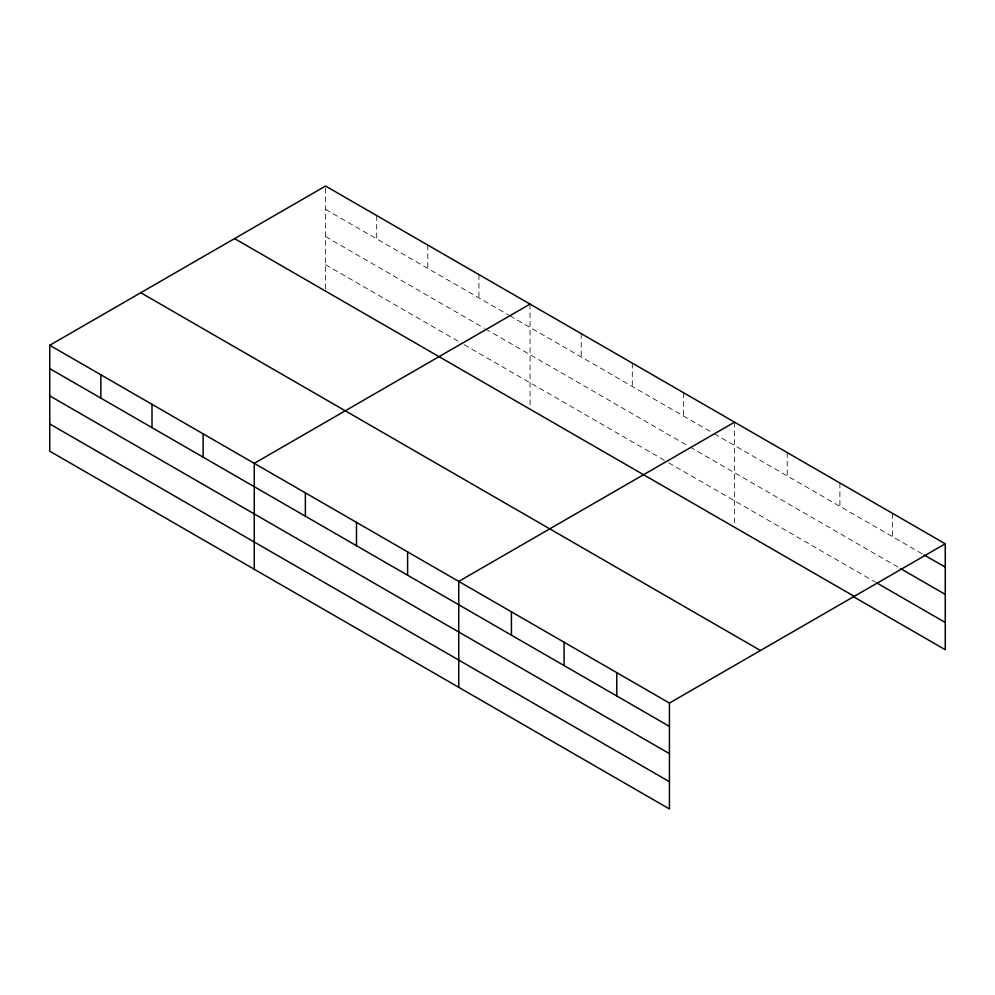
<?xml version="1.0" encoding="UTF-8"?>
<svg xmlns="http://www.w3.org/2000/svg" width="995" height="995" viewBox="0 0 995 995"><rect width="100%" height="100%" fill="white"/><g stroke="black" fill="none" stroke-linecap="round" stroke-linejoin="round"><path stroke-width="0.75" stroke-dasharray="4.97 3.73" d="M325.564 288.923L325.564 186.04M325.564 209.373L508.532 315.005M509.888 315.788L713.029 433.074M714.373 433.845L922.862 554.215M325.564 236.623L484.316 328.275M485.672 329.059L688.814 446.345M690.157 447.116L899.157 567.784M325.564 264.695L462.799 343.922M464.143 344.705L667.284 461.991M668.64 462.762L875.463 582.174M892.577 513.395L892.577 536.728M839.904 482.985L839.904 506.318M787.232 452.576L787.232 475.908M734.559 422.166L734.559 525.049M683.441 392.652L683.441 415.985M632.31 363.138L632.31 386.47M581.192 333.611L581.192 356.956M530.061 304.097L530.061 406.992M478.943 274.583L478.943 297.928M427.813 245.068L427.813 268.401M376.695 215.554L376.695 238.887"/><path stroke-width="1.49" d="M669.436 753.638L669.436 703.055L49.75 345.277L49.75 451.195L669.436 808.96L669.436 753.638L49.75 395.861M853.076 596.502L945.25 649.723L945.25 543.805L325.564 186.04L49.75 345.277M530.061 304.097L254.247 463.347L254.247 569.252M734.559 422.166L458.745 581.403L458.745 687.321M669.436 703.055L945.25 543.805M924.181 554.974L945.25 567.138M900.475 568.543L945.25 594.388M876.769 582.933L945.25 622.472M234.546 238.589L854.232 596.353M140.768 292.729L760.454 650.494M49.75 368.623L669.436 726.387M49.75 423.945L669.436 781.709M616.763 672.645L616.763 695.978M564.09 642.223L564.09 665.568M511.418 611.813L511.418 635.158M407.614 551.889L407.614 575.234M356.496 522.375L356.496 545.708M305.365 492.861L305.365 516.194M203.117 433.832L203.117 457.165M151.999 404.306L151.999 427.651M100.868 374.792L100.868 398.137"/></g></svg>
